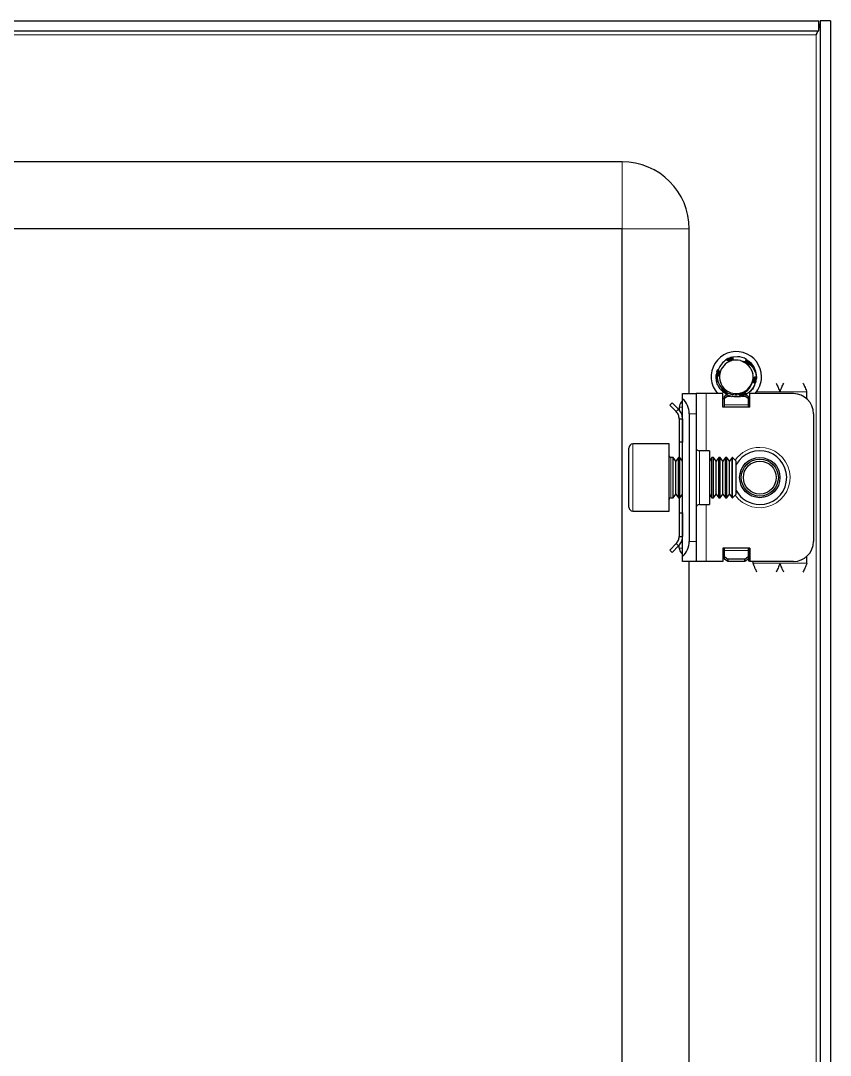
# Model space of a CAD drawing. Header units: millimetres. Extents: x 152 to 1107, y -492 to 1061.
# Drawn here: x 986.6 to 1107.1, y 816.6 to 970.6 of the extents above; entities that cross this region are included whole.
import ezdxf

# ---------------------------------------------------------------- set-up
doc = ezdxf.new("R2010")
doc.units = ezdxf.units.MM

msp = doc.modelspace()

# ---------------------------------------------------------------- linework, layer by layer
at = {"color": 7, "linetype": 'Continuous', "lineweight": 25}
for p, q in [((862.84, 970.6), (1105.44, 970.6)), ((1105.44, 969.1), (1105.44, 970.6)), ((1105.64, 970.6), (1105.64, -390.4)), ((1107.14, 970.6), (1105.64, 970.6)), ((1107.14, 970.6), (1107.14, -390.4)), ((862.84, 969.1), (1105.44, 969.1)), ((1105.28, 969.1), (1105.04, 968.5)), ((1076.14, 949.6), (892.14, 949.6)), ((1076.14, 939.6), (892.14, 939.6)), ((1076.14, -359.4), (1076.14, 939.6)), ((1086.14, 915.1), (1086.14, 939.6)), ((1091.51, 920.12), (1091.71, 920.24)), ((1091.69, 920.23), (1091.64, 920.2)), ((1091.69, 920.16), (1091.64, 920.2)), ((1091.69, 920.23), (1091.91, 920.31)), ((1091.87, 920.32), (1091.83, 920.3)), ((1092.06, 920.4), (1092.02, 920.38)), ((1092.06, 920.4), (1092.29, 920.47)), ((1092.26, 920.47), (1092.21, 920.45)), ((1092.45, 920.52), (1092.4, 920.51)), ((1093.33, 920.59), (1092.59, 920.52)), ((1094.83, 920.08), (1094.79, 920.1)), ((1095, 919.95), (1094.96, 919.98)), ((1095.15, 919.82), (1095.12, 919.85)), ((1095.3, 919.68), (1095.26, 919.71)), ((1095.3, 919.68), (1095.42, 919.55)), ((1095.41, 919.56), (1095.39, 919.58)), ((1090.14, 917.69), (1090.16, 917.95)), ((1090.15, 917.9), (1090.15, 917.85)), ((1090.18, 918.11), (1090.17, 918.06)), ((1090.22, 918.3), (1090.21, 918.26)), ((1090.22, 918.3), (1090.3, 918.54)), ((1090.27, 918.49), (1090.26, 918.45)), ((1095.43, 918.47), (1095.59, 918.06)), ((1090.14, 917.49), (1090.16, 917.73)), ((1090.14, 917.69), (1090.14, 917.64)), ((1090.14, 917.49), (1090.14, 917.44)), ((1090.15, 917.29), (1090.16, 917.24)), ((1090.18, 917.1), (1090.19, 917.05)), ((1090.22, 916.92), (1090.23, 916.87)), ((1090.26, 916.74), (1090.28, 916.69)), ((1090.32, 916.56), (1090.32, 916.55)), ((1095.91, 916.48), (1095.8, 916.3)), ((1095.92, 916.48), (1095.82, 916.3)), ((1095.97, 916.62), (1095.99, 916.66)), ((1096.03, 916.8), (1096.04, 916.85)), ((1096.13, 917.4), (1096.07, 917.09)), ((1096.07, 916.99), (1096.08, 917.04)), ((1096.11, 917.2), (1096.12, 917.25)), ((1096.13, 917.4), (1096.13, 917.45)), ((1096.14, 917.6), (1096.14, 917.6)), ((1085.14, 915.1), (1087.14, 915.1)), ((1085.14, 914.34), (1085.14, 915.1)), ((1087.14, 915.1), (1087.14, 912.1)), ((1088.64, 915.1), (1087.14, 915.1)), ((1091.14, 915.1), (1088.64, 915.1)), ((1090.91, 915.59), (1090.94, 915.56)), ((1091.04, 915.45), (1091.08, 915.42)), ((1091.14, 913.1), (1091.14, 915.1)), ((1091.36, 915.19), (1091.15, 915.37)), ((1091.19, 915.31), (1091.23, 915.28)), ((1091.36, 915.19), (1091.4, 915.16)), ((1091.39, 914.72), (1091.73, 914.96)), ((1091.89, 914.72), (1091.39, 914.37)), ((1091.39, 914.37), (1091.39, 914.72)), ((1091.53, 915.07), (1091.57, 915.04)), ((1091.7, 914.96), (1091.56, 915.08)), ((1091.7, 914.96), (1091.71, 915.07)), ((1091.7, 914.96), (1091.75, 914.94)), ((1091.89, 914.72), (1092.29, 914.72)), ((1092.06, 914.8), (1092.1, 914.78)), ((1092.24, 914.74), (1092.28, 914.72)), ((1092.42, 914.69), (1092.46, 914.68)), ((1093.97, 914.72), (1094.39, 914.72)), ((1094.89, 914.37), (1094.39, 914.72)), ((1094.48, 915.01), (1094.89, 914.72)), ((1094.89, 914.72), (1094.89, 914.37)), ((1095.14, 913.1), (1095.14, 915.1)), ((1101.64, 915.1), (1095.14, 915.1)), ((1095.37, 915.67), (1095.26, 915.48)), ((1103.64, 914.34), (1103.64, 915.35)), ((1083.58, 913.74), (1083.22, 913.39)), ((1084.2, 912.41), (1083.22, 913.39)), ((1084.55, 912.76), (1083.58, 913.74)), ((1084.93, 913.81), (1085.14, 914.01)), ((1085.14, 890.86), (1085.14, 914.34)), ((1091.39, 914.28), (1091.14, 914.43)), ((1091.39, 913.45), (1091.39, 914.37)), ((1091.39, 913.1), (1091.39, 913.45)), ((1093.73, 914.66), (1093.78, 914.67)), ((1094.89, 914.37), (1094.89, 913.45)), ((1094.89, 913.45), (1094.89, 913.1)), ((1095.14, 914.43), (1094.94, 914.31)), ((1094.94, 914.31), (1094.94, 913.1)), ((1084.2, 912.41), (1084.55, 912.76)), ((1084.64, 913.1), (1084.64, 912.71)), ((1086.14, 912.1), (1086.14, 893.1)), ((1087.14, 912.1), (1087.14, 893.1)), ((1095.14, 913.1), (1091.14, 913.1)), ((1104.64, 912.1), (1104.64, 893.1)), ((1084.64, 911.35), (1085.14, 911.35)), ((1084.64, 911.35), (1084.64, 907.85)), ((1085.14, 911.35), (1085.14, 907.85)), ((1077.14, 898.2), (1077.14, 907)), ((1083.14, 907.6), (1077.74, 907.6)), ((1083.14, 897.6), (1083.14, 907.6)), ((1085.14, 907.85), (1084.64, 907.85)), ((1084.64, 907.85), (1084.64, 905.6)), ((1083.75, 905.6), (1083.39, 905.6)), ((1084.14, 905.05), (1083.75, 905.6)), ((1083.75, 905.13), (1083.75, 905.6)), ((1084.52, 905.6), (1084.14, 905.05)), ((1084.75, 905.6), (1084.52, 905.6)), ((1084.52, 905.13), (1084.52, 905.6)), ((1085.14, 905.05), (1084.75, 905.6)), ((1084.75, 905.13), (1084.75, 905.6)), ((1089.14, 906.6), (1087.64, 906.6)), ((1089.14, 906.6), (1089.14, 898.6)), ((1089.52, 905.6), (1089.14, 905.05)), ((1089.75, 905.6), (1089.52, 905.6)), ((1089.52, 905.13), (1089.52, 905.6)), ((1090.14, 905.05), (1089.75, 905.6)), ((1089.75, 905.13), (1089.75, 905.6)), ((1090.52, 905.6), (1090.14, 905.05)), ((1090.75, 905.6), (1090.52, 905.6)), ((1090.52, 905.13), (1090.52, 905.6)), ((1091.14, 905.05), (1090.75, 905.6)), ((1090.75, 905.13), (1090.75, 905.6)), ((1091.52, 905.6), (1091.14, 905.05)), ((1091.75, 905.6), (1091.52, 905.6)), ((1091.52, 905.13), (1091.52, 905.6)), ((1092.14, 905.05), (1091.75, 905.6)), ((1091.75, 905.13), (1091.75, 905.6)), ((1092.52, 905.6), (1092.14, 905.05)), ((1092.58, 905.6), (1092.52, 905.6)), ((1092.52, 905.13), (1092.52, 905.6)), ((1093.14, 905.05), (1092.58, 905.6)), ((1092.58, 899.6), (1092.58, 905.6)), ((1083.75, 899.6), (1083.75, 905.13)), ((1084.14, 904.66), (1084.14, 905.05)), ((1084.14, 900.15), (1084.14, 904.66)), ((1084.52, 899.6), (1084.52, 905.13)), ((1084.75, 899.6), (1084.75, 905.13)), ((1089.52, 899.6), (1089.52, 905.13)), ((1089.75, 899.6), (1089.75, 905.13)), ((1090.14, 904.66), (1090.14, 905.05)), ((1090.14, 900.15), (1090.14, 904.66)), ((1090.52, 899.6), (1090.52, 905.13)), ((1090.75, 899.6), (1090.75, 905.13)), ((1091.14, 904.66), (1091.14, 905.05)), ((1091.14, 900.15), (1091.14, 904.66)), ((1091.52, 899.6), (1091.52, 905.13)), ((1091.75, 899.6), (1091.75, 905.13)), ((1092.14, 904.66), (1092.14, 905.05)), ((1092.14, 900.15), (1092.14, 904.66)), ((1092.52, 899.6), (1092.52, 905.13)), ((1093.14, 900.15), (1093.14, 905.05)), ((1083.39, 899.6), (1083.75, 899.6)), ((1083.75, 899.6), (1084.14, 900.15)), ((1084.14, 900.15), (1084.52, 899.6)), ((1084.52, 899.6), (1084.75, 899.6)), ((1084.64, 899.6), (1084.64, 897.35)), ((1084.75, 899.6), (1085.14, 900.15)), ((1089.14, 900.15), (1089.52, 899.6)), ((1089.52, 899.6), (1089.75, 899.6)), ((1089.75, 899.6), (1090.14, 900.15)), ((1090.14, 900.15), (1090.52, 899.6)), ((1090.52, 899.6), (1090.75, 899.6)), ((1090.75, 899.6), (1091.14, 900.15)), ((1091.14, 900.15), (1091.52, 899.6)), ((1091.52, 899.6), (1091.75, 899.6)), ((1091.75, 899.6), (1092.14, 900.15)), ((1092.14, 900.15), (1092.52, 899.6)), ((1092.52, 899.6), (1092.58, 899.6)), ((1092.58, 899.6), (1093.14, 900.15)), ((1087.64, 898.6), (1089.14, 898.6)), ((1077.74, 897.6), (1083.14, 897.6)), ((1084.64, 897.35), (1085.14, 897.35)), ((1084.64, 897.35), (1084.64, 893.85)), ((1085.14, 897.35), (1085.14, 893.85)), ((1084.64, 893.85), (1085.14, 893.85)), ((1084.2, 892.79), (1083.22, 891.81)), ((1083.58, 891.46), (1083.22, 891.81)), ((1084.55, 892.44), (1083.58, 891.46)), ((1084.2, 892.79), (1084.55, 892.44)), ((1084.64, 892.1), (1084.64, 892.56)), ((1087.14, 893.1), (1087.14, 890.1)), ((1095.14, 892.1), (1091.14, 892.1)), ((1091.14, 892.1), (1091.14, 890.1)), ((1091.39, 891.75), (1091.39, 892.1)), ((1091.39, 890.83), (1091.39, 891.75)), ((1094.89, 892.1), (1094.89, 891.75)), ((1094.89, 891.75), (1094.89, 890.83)), ((1094.94, 892.1), (1094.94, 890.22)), ((1095.14, 892.1), (1095.14, 890.1)), ((1085.14, 891.19), (1084.93, 891.39)), ((1085.14, 890.1), (1085.14, 890.86)), ((1087.14, 890.1), (1085.14, 890.1)), ((1086.14, 302.6), (1086.14, 890.1)), ((1088.64, 890.1), (1087.14, 890.1)), ((1091.14, 890.1), (1088.64, 890.1)), ((1091.39, 890.83), (1091.89, 890.48)), ((1091.39, 890.48), (1091.39, 890.83)), ((1091.89, 890.13), (1091.39, 890.48)), ((1094.39, 890.48), (1091.89, 890.48)), ((1091.89, 890.48), (1091.89, 890.13)), ((1094.39, 890.13), (1091.89, 890.13)), ((1094.39, 890.48), (1094.89, 890.83)), ((1094.39, 890.13), (1094.39, 890.48)), ((1094.89, 890.48), (1094.39, 890.13)), ((1094.89, 890.83), (1094.89, 890.48)), ((1094.94, 890.22), (1095.14, 890.22)), ((1101.64, 890.1), (1095.14, 890.1)), ((1095.64, 889.85), (1095.64, 890.1)), ((1103.64, 889.85), (1103.64, 890.86))]:
    msp.add_line(p, q, dxfattribs=at)
at = {"color": 8, "linetype": 'Continuous', "lineweight": 18}
for p, q in [((863.24, 968.5), (1105.04, 968.5)), ((1105.04, 968.5), (1105.04, -388.3)), ((1076.14, 939.6), (1076.14, 949.6)), ((1076.14, 939.6), (1086.14, 939.6)), ((1088.64, 915.1), (1088.64, 906.6)), ((1096.14, 915.35), (1099.64, 915.35)), ((1103.64, 915.35), (1099.64, 915.35)), ((1085.14, 913.6), (1084.93, 913.81)), ((1094.89, 913.45), (1091.39, 913.45)), ((1085.14, 913.1), (1084.64, 913.1)), ((1087.14, 912.1), (1086.14, 912.1)), ((1077.74, 907.6), (1077.74, 897.6)), ((1083.39, 905.6), (1083.39, 900.98)), ((1087.64, 906.6), (1087.64, 898.6)), ((1083.39, 900.98), (1083.39, 899.6)), ((1088.64, 898.6), (1088.64, 890.1)), ((1085.14, 892.1), (1084.64, 892.1)), ((1085.14, 891.6), (1084.93, 891.39)), ((1086.14, 893.1), (1087.14, 893.1)), ((1091.39, 891.75), (1094.89, 891.75)), ((1099.64, 889.85), (1095.64, 889.85)), ((1103.64, 889.85), (1099.64, 889.85))]:
    msp.add_line(p, q, dxfattribs=at)
at = {"color": 7, "linetype": 'Continuous', "lineweight": 25}
for radius in [3, 2.76, 2.45]:
    msp.add_circle((1096.64, 902.6), radius, dxfattribs=at)
for centre, radius, start, end in [((1076.14, 939.6), 10, 360, 90), ((1093.14, 917.6), 3.75, 0, 221.8103), ((1093.14, 917.6), 2.5, 108.5944, 168.5944), ((1093.14, 917.6), 2.5, 75.8881, 108.5944), ((1093.14, 917.6), 3, 59.9286, 86.2193), ((1093.14, 917.6), 3, 360, 40.7437), ((1093.14, 917.6), 2.5, 168.5944, 228.5944), ((1093.14, 917.6), 2.5, 348.5944, 10.5165), ((1093.14, 917.6), 2.5, 288.5944, 348.5944), ((1093.14, 917.6), 3.75, 318.1897, 0), ((1093.14, 917.6), 2.5, 228.5944, 288.5944), ((1101.64, 912.1), 3, 360, 90), ((1085.64, 913.1), 1, 135, 180), ((1083.14, 912.1), 3, 360, 48.1897), ((1077.74, 907), 0.6, 90, 180), ((1087.64, 907.1), 0.5, 180, 270), ((1083.39, 905.85), 0.25, 180, 270), ((1096.64, 902.6), 4, 270, 151.045), ((1083.39, 899.35), 0.25, 90, 180), ((1096.64, 902.6), 4, 208.955, 270), ((1077.74, 898.2), 0.6, 180, 270), ((1087.64, 898.1), 0.5, 90, 180), ((1085.64, 892.1), 1, 180, 225), ((1083.14, 893.1), 3, 311.8103, 360), ((1101.64, 893.1), 3, 270, 360)]:
    msp.add_arc(centre, radius, start, end, dxfattribs=at)
at = {"color": 8, "linetype": 'Continuous', "lineweight": 18}
for start, end in [(215.4622, 90), (90, 144.5378)]:
    msp.add_arc((1096.64, 902.6), 4.5, start, end, dxfattribs=at)
at = {"color": 7, "linetype": 'Continuous', "lineweight": 25}
for points, knots in [([(1105.64, 970.6), (1105.62, 970.42), (1105.6, 970.06), (1105.52, 969.68), (1105.44, 969.49), (1105.44, 969.48)], [0, 0, 0, 0, 0.48755, 0.97507, 1, 1, 1, 1]), ([(1091.67, 920.15), (1091.6, 920.1), (1091.25, 919.87), (1090.76, 919.37), (1090.53, 918.81), (1090.43, 918.57)], [0, 0, 0, 0, 0.128781, 0.613629, 1, 1, 1, 1]), ([(1092.34, 919.97), (1092.33, 919.97), (1092.28, 919.95), (1092.2, 919.94), (1092.1, 919.94), (1092.01, 919.95), (1091.92, 919.98), (1091.84, 920.01), (1091.77, 920.06), (1091.71, 920.11), (1091.68, 920.14), (1091.67, 920.15)], [0, 0, 0, 0, 0.0429601, 0.1733, 0.2742626, 0.4010814, 0.5277159, 0.6542588, 0.7807587, 0.9368521, 1, 1, 1, 1]), ([(1091.69, 920.23), (1091.72, 920.21), (1091.78, 920.17), (1091.84, 920.1), (1091.89, 920.04), (1091.9, 920), (1091.91, 919.99)], [0, 0, 0, 0, 0.319514, 0.608493, 0.891527, 1, 1, 1, 1]), ([(1091.98, 919.96), (1091.98, 919.96), (1091.98, 920), (1091.96, 920.07), (1091.93, 920.16), (1091.89, 920.24), (1091.85, 920.28), (1091.83, 920.3)], [0, 0, 0, 0, 0.0027902, 0.269575, 0.5363706, 0.7654988, 1, 1, 1, 1]), ([(1091.87, 920.32), (1091.9, 920.3), (1091.95, 920.26), (1092.02, 920.18), (1092.06, 920.1), (1092.09, 920.02), (1092.09, 919.97), (1092.09, 919.94)], [0, 0, 0, 0, 0.234253, 0.442787, 0.646465, 0.841043, 1, 1, 1, 1]), ([(1092.13, 919.94), (1092.13, 919.97), (1092.14, 920.03), (1092.13, 920.13), (1092.11, 920.22), (1092.07, 920.31), (1092.03, 920.36), (1092.02, 920.38)], [0, 0, 0, 0, 0.181695, 0.396783, 0.61186, 0.803681, 1, 1, 1, 1]), ([(1092.06, 920.4), (1092.09, 920.38), (1092.14, 920.33), (1092.19, 920.25), (1092.22, 920.16), (1092.24, 920.08), (1092.24, 920.01), (1092.23, 919.96), (1092.22, 919.95)], [0, 0, 0, 0, 0.208724, 0.39105, 0.568219, 0.73683, 0.894853, 1, 1, 1, 1]), ([(1092.25, 919.95), (1092.25, 919.96), (1092.27, 920), (1092.28, 920.07), (1092.29, 920.17), (1092.28, 920.27), (1092.26, 920.37), (1092.23, 920.42), (1092.21, 920.45)], [0, 0, 0, 0, 0.043388, 0.23288, 0.422274, 0.611632, 0.803279, 1, 1, 1, 1]), ([(1092.26, 920.47), (1092.28, 920.44), (1092.32, 920.39), (1092.36, 920.3), (1092.38, 920.22), (1092.38, 920.13), (1092.37, 920.06), (1092.35, 920), (1092.33, 919.98), (1092.33, 919.97)], [0, 0, 0, 0, 0.198483, 0.367712, 0.531083, 0.685778, 0.830503, 0.965152, 1, 1, 1, 1]), ([(1092.59, 920.52), (1092.6, 920.51), (1092.62, 920.46), (1092.63, 920.39), (1092.63, 920.3), (1092.62, 920.23), (1092.58, 920.15), (1092.51, 920.07), (1092.42, 920), (1092.36, 919.98), (1092.34, 919.97)], [0, 0, 0, 0, 0.098631, 0.238541, 0.378532, 0.49895, 0.601027, 0.777401, 0.9101, 1, 1, 1, 1]), ([(1092.36, 919.99), (1092.37, 920.01), (1092.4, 920.06), (1092.43, 920.15), (1092.44, 920.25), (1092.44, 920.37), (1092.42, 920.46), (1092.4, 920.51)], [0, 0, 0, 0, 0.1328601, 0.2910597, 0.4910066, 0.6908897, 1, 1, 1, 1]), ([(1092.45, 920.52), (1092.46, 920.49), (1092.49, 920.44), (1092.51, 920.36), (1092.52, 920.27), (1092.51, 920.2), (1092.49, 920.1), (1092.45, 920.04), (1092.42, 920.01)], [0, 0, 0, 0, 0.16279, 0.324686, 0.479688, 0.626058, 0.76302, 1, 1, 1, 1]), ([(1092.44, 920.02), (1092.44, 920.02), (1092.47, 920.05), (1092.51, 920.11), (1092.55, 920.19), (1092.58, 920.28), (1092.6, 920.37), (1092.6, 920.46), (1092.59, 920.5), (1092.59, 920.52)], [0, 0, 0, 0, 0.036757, 0.196192, 0.355485, 0.51469, 0.719746, 0.882005, 1, 1, 1, 1]), ([(1093.75, 920.02), (1094.03, 919.97), (1094.32, 919.92), (1094.59, 919.79), (1094.6, 919.79)], [0, 0, 0, 0, 0.9656715, 1, 1, 1, 1]), ([(1093.75, 920.02), (1093.84, 919.99), (1093.97, 919.93), (1094.1, 919.86), (1094.14, 919.83)], [0, 0, 0, 0, 0.681733, 1, 1, 1, 1]), ([(1094.14, 919.83), (1094.22, 919.8), (1094.54, 919.64), (1095.05, 919.22), (1095.3, 918.72), (1095.43, 918.47)], [0, 0, 0, 0, 0.130652, 0.560007, 1, 1, 1, 1]), ([(1094.6, 919.79), (1094.6, 919.8), (1094.59, 919.85), (1094.58, 919.92), (1094.58, 920.01), (1094.6, 920.11), (1094.63, 920.17), (1094.64, 920.2)], [0, 0, 0, 0, 0.113604, 0.31095, 0.508229, 0.75166, 1, 1, 1, 1]), ([(1094.66, 920.19), (1094.66, 920.15), (1094.65, 920.08), (1094.63, 919.98), (1094.6, 919.92), (1094.58, 919.9), (1094.58, 919.9)], [0, 0, 0, 0, 0.357139, 0.680979, 0.998183, 1, 1, 1, 1]), ([(1094.6, 919.81), (1094.62, 919.83), (1094.67, 919.87), (1094.72, 919.94), (1094.77, 920.02), (1094.78, 920.07), (1094.79, 920.1)], [0, 0, 0, 0, 0.228254, 0.510351, 0.752319, 1, 1, 1, 1]), ([(1095.21, 919.38), (1095.19, 919.38), (1095.15, 919.37), (1095.06, 919.36), (1094.96, 919.37), (1094.87, 919.41), (1094.79, 919.46), (1094.71, 919.55), (1094.63, 919.66), (1094.61, 919.75), (1094.6, 919.79)], [0, 0, 0, 0, 0.073646, 0.169563, 0.351373, 0.438893, 0.519676, 0.682906, 0.8512, 1, 1, 1, 1]), ([(1094.83, 920.08), (1094.83, 920.04), (1094.82, 919.97), (1094.78, 919.88), (1094.74, 919.8), (1094.69, 919.74), (1094.65, 919.71), (1094.63, 919.7)], [0, 0, 0, 0, 0.240212, 0.454711, 0.664287, 0.864517, 1, 1, 1, 1]), ([(1094.64, 919.66), (1094.67, 919.67), (1094.73, 919.7), (1094.8, 919.76), (1094.87, 919.82), (1094.92, 919.9), (1094.95, 919.96), (1094.96, 919.98)], [0, 0, 0, 0, 0.172104, 0.391099, 0.610089, 0.802801, 1, 1, 1, 1]), ([(1095, 919.95), (1094.99, 919.92), (1094.98, 919.85), (1094.93, 919.76), (1094.88, 919.69), (1094.81, 919.64), (1094.75, 919.6), (1094.71, 919.59), (1094.69, 919.58)], [0, 0, 0, 0, 0.209239, 0.392702, 0.571062, 0.740844, 0.899958, 1, 1, 1, 1]), ([(1094.71, 919.56), (1094.71, 919.56), (1094.76, 919.57), (1094.83, 919.59), (1094.92, 919.64), (1095, 919.7), (1095.07, 919.77), (1095.1, 919.82), (1095.12, 919.85)], [0, 0, 0, 0, 0.0505, 0.241124, 0.431653, 0.622154, 0.808692, 1, 1, 1, 1]), ([(1095.15, 919.82), (1095.14, 919.79), (1095.12, 919.72), (1095.06, 919.65), (1095, 919.58), (1094.93, 919.54), (1094.86, 919.51), (1094.8, 919.49), (1094.77, 919.49), (1094.77, 919.49)], [0, 0, 0, 0, 0.198035, 0.367663, 0.531495, 0.686664, 0.831818, 0.981917, 1, 1, 1, 1]), ([(1094.78, 919.48), (1094.79, 919.48), (1094.82, 919.48), (1094.89, 919.49), (1094.97, 919.51), (1095.05, 919.54), (1095.13, 919.58), (1095.2, 919.64), (1095.24, 919.69), (1095.26, 919.71)], [0, 0, 0, 0, 0.018281, 0.175639, 0.332896, 0.490097, 0.647274, 0.821632, 1, 1, 1, 1]), ([(1095.3, 919.68), (1095.28, 919.66), (1095.25, 919.6), (1095.19, 919.54), (1095.13, 919.49), (1095.05, 919.45), (1094.98, 919.43), (1094.91, 919.42), (1094.86, 919.43), (1094.83, 919.44)], [0, 0, 0, 0, 0.159446, 0.318034, 0.469983, 0.61348, 0.747649, 0.872856, 1, 1, 1, 1]), ([(1094.85, 919.43), (1094.88, 919.42), (1094.93, 919.41), (1095.02, 919.41), (1095.1, 919.42), (1095.18, 919.44), (1095.29, 919.49), (1095.35, 919.54), (1095.39, 919.58)], [0, 0, 0, 0, 0.149407, 0.278563, 0.407661, 0.536722, 0.727045, 1, 1, 1, 1]), ([(1095.41, 919.56), (1095.39, 919.53), (1095.36, 919.49), (1095.3, 919.43), (1095.24, 919.4), (1095.21, 919.38), (1095.21, 919.38)], [0, 0, 0, 0, 0.315056, 0.630194, 0.945514, 1, 1, 1, 1]), ([(1095.21, 919.38), (1095.23, 919.36), (1095.48, 919.14), (1095.82, 918.68), (1096.06, 918.07), (1096.12, 917.72), (1096.14, 917.6)], [0, 0, 0, 0, 0.0506845, 0.4856187, 0.8266434, 1, 1, 1, 1]), ([(1090.14, 917.69), (1090.17, 917.71), (1090.23, 917.74), (1090.33, 917.76), (1090.41, 917.77), (1090.47, 917.76), (1090.49, 917.76)], [0, 0, 0, 0, 0.2937792, 0.5589816, 0.8184942, 1, 1, 1, 1]), ([(1090.15, 917.9), (1090.18, 917.91), (1090.25, 917.94), (1090.35, 917.95), (1090.44, 917.95), (1090.52, 917.93), (1090.58, 917.91), (1090.6, 917.89), (1090.6, 917.89)], [0, 0, 0, 0, 0.227908, 0.430276, 0.627707, 0.816134, 0.99284, 1, 1, 1, 1]), ([(1090.53, 917.8), (1090.53, 917.8), (1090.49, 917.83), (1090.42, 917.85), (1090.32, 917.87), (1090.23, 917.87), (1090.18, 917.86), (1090.15, 917.85)], [0, 0, 0, 0, 0.050156, 0.304513, 0.55888, 0.776903, 1, 1, 1, 1]), ([(1090.61, 917.92), (1090.59, 917.94), (1090.54, 917.98), (1090.45, 918.02), (1090.36, 918.05), (1090.26, 918.06), (1090.2, 918.06), (1090.17, 918.06)], [0, 0, 0, 0, 0.19243, 0.403622, 0.614801, 0.805152, 1, 1, 1, 1]), ([(1090.18, 918.11), (1090.21, 918.11), (1090.28, 918.13), (1090.38, 918.13), (1090.46, 918.12), (1090.54, 918.09), (1090.61, 918.05), (1090.64, 918.02), (1090.66, 918)], [0, 0, 0, 0, 0.205811, 0.38496, 0.558827, 0.724121, 0.878934, 1, 1, 1, 1]), ([(1090.64, 918.05), (1090.62, 918.07), (1090.58, 918.12), (1090.5, 918.18), (1090.41, 918.22), (1090.31, 918.25), (1090.24, 918.26), (1090.21, 918.26)], [0, 0, 0, 0, 0.183111, 0.381533, 0.579913, 0.787111, 1, 1, 1, 1]), ([(1090.22, 918.3), (1090.26, 918.31), (1090.32, 918.32), (1090.41, 918.3), (1090.5, 918.28), (1090.57, 918.24), (1090.63, 918.19), (1090.66, 918.15), (1090.67, 918.13)], [0, 0, 0, 0, 0.207037, 0.38272, 0.55212, 0.712365, 0.86221, 1, 1, 1, 1]), ([(1090.26, 918.43), (1090.27, 918.45), (1090.28, 918.57), (1090.34, 918.67), (1090.38, 918.75)], [0, 0, 0, 0, 0.218168, 1, 1, 1, 1]), ([(1090.68, 918.14), (1090.67, 918.16), (1090.65, 918.2), (1090.59, 918.27), (1090.52, 918.34), (1090.43, 918.39), (1090.35, 918.43), (1090.29, 918.44), (1090.26, 918.45)], [0, 0, 0, 0, 0.112687, 0.266978, 0.464332, 0.661607, 0.829157, 1, 1, 1, 1]), ([(1090.27, 918.49), (1090.3, 918.49), (1090.36, 918.49), (1090.44, 918.47), (1090.52, 918.43), (1090.58, 918.38), (1090.63, 918.33), (1090.67, 918.26), (1090.69, 918.22), (1090.7, 918.19), (1090.7, 918.19)], [0, 0, 0, 0, 0.159812, 0.318711, 0.470648, 0.614013, 0.748131, 0.873387, 0.991083, 1, 1, 1, 1]), ([(1090.69, 918.09), (1090.68, 918.07), (1090.66, 917.99), (1090.6, 917.89), (1090.54, 917.8), (1090.47, 917.74), (1090.4, 917.69), (1090.34, 917.66), (1090.31, 917.64), (1090.3, 917.64)], [0, 0, 0, 0, 0.125166, 0.336769, 0.488675, 0.640371, 0.791962, 0.943503, 1, 1, 1, 1]), ([(1090.43, 918.57), (1090.44, 918.57), (1090.47, 918.56), (1090.52, 918.53), (1090.58, 918.48), (1090.63, 918.43), (1090.67, 918.35), (1090.7, 918.25), (1090.7, 918.15), (1090.69, 918.1), (1090.69, 918.09)], [0, 0, 0, 0, 0.022761, 0.192243, 0.346896, 0.477535, 0.588677, 0.783334, 0.968624, 1, 1, 1, 1]), ([(1090.7, 918.17), (1090.7, 918.2), (1090.69, 918.26), (1090.65, 918.35), (1090.6, 918.42), (1090.54, 918.49), (1090.48, 918.54), (1090.45, 918.56), (1090.43, 918.57)], [0, 0, 0, 0, 0.182737, 0.363423, 0.543947, 0.724373, 0.904747, 1, 1, 1, 1]), ([(1095.64, 917.27), (1095.65, 917.38), (1095.67, 917.64), (1095.62, 917.9), (1095.59, 918.06)], [0, 0, 0, 0, 0.408521, 1, 1, 1, 1]), ([(1090.36, 917.67), (1090.34, 917.67), (1090.3, 917.68), (1090.22, 917.67), (1090.16, 917.65), (1090.14, 917.64)], [0, 0, 0, 0, 0.236131, 0.613435, 1, 1, 1, 1]), ([(1090.91, 915.59), (1090.79, 915.74), (1090.51, 916.09), (1090.22, 916.75), (1090.16, 917.26), (1090.14, 917.51)], [0, 0, 0, 0, 0.274163, 0.639603, 1, 1, 1, 1]), ([(1090.25, 916.86), (1090.23, 916.9), (1090.17, 917.05), (1090.16, 917.21), (1090.15, 917.33)], [0, 0, 0, 0, 0.28291, 1, 1, 1, 1]), ([(1090.4, 916.37), (1090.4, 916.38), (1090.32, 916.49), (1090.29, 916.63), (1090.26, 916.76)], [0, 0, 0, 0, 0.025928, 1, 1, 1, 1]), ([(1090.3, 917.64), (1090.3, 917.57), (1090.32, 917.17), (1090.5, 916.5), (1090.87, 916.03), (1091.04, 915.8)], [0, 0, 0, 0, 0.108003, 0.585763, 1, 1, 1, 1]), ([(1094.29, 915.24), (1094.36, 915.28), (1094.68, 915.46), (1095.17, 915.93), (1095.48, 916.51), (1095.57, 916.85), (1095.59, 916.91)], [0, 0, 0, 0, 0.104785, 0.513079, 0.918136, 1, 1, 1, 1]), ([(1095.97, 916.62), (1095.76, 916.2), (1095.45, 915.55), (1094.86, 915.15), (1094.66, 915.02)], [0, 0, 0, 0, 0.657042, 1, 1, 1, 1]), ([(1095.57, 917.06), (1095.58, 917.04), (1095.59, 916.99), (1095.63, 916.92), (1095.69, 916.84), (1095.76, 916.77), (1095.83, 916.72), (1095.91, 916.68), (1095.96, 916.67), (1095.99, 916.66)], [0, 0, 0, 0, 0.105282, 0.231907, 0.398648, 0.565275, 0.731849, 0.864958, 1, 1, 1, 1]), ([(1095.59, 916.91), (1095.58, 916.95), (1095.57, 917.01), (1095.58, 917.08), (1095.59, 917.11)], [0, 0, 0, 0, 0.544473, 1, 1, 1, 1]), ([(1096.03, 916.8), (1096, 916.8), (1095.94, 916.8), (1095.85, 916.81), (1095.77, 916.84), (1095.7, 916.89), (1095.65, 916.94), (1095.61, 916.99), (1095.59, 917.03), (1095.58, 917.05)], [0, 0, 0, 0, 0.165667, 0.330522, 0.488809, 0.638525, 0.778629, 0.909213, 1, 1, 1, 1]), ([(1095.97, 916.62), (1095.94, 916.62), (1095.89, 916.63), (1095.81, 916.66), (1095.74, 916.7), (1095.68, 916.76), (1095.63, 916.82), (1095.6, 916.88), (1095.58, 916.93), (1095.58, 916.97), (1095.58, 916.98)], [0, 0, 0, 0, 0.154027, 0.307095, 0.452862, 0.590123, 0.718565, 0.838856, 0.95247, 1, 1, 1, 1]), ([(1095.59, 917.11), (1095.59, 917.11), (1095.6, 917.16), (1095.62, 917.22), (1095.64, 917.26), (1095.64, 917.27)], [0, 0, 0, 0, 0.157682, 0.8030401, 1, 1, 1, 1]), ([(1095.61, 917.25), (1095.62, 917.24), (1095.65, 917.2), (1095.72, 917.15), (1095.8, 917.1), (1095.89, 917.06), (1095.99, 917.04), (1096.05, 917.04), (1096.08, 917.04)], [0, 0, 0, 0, 0.069872, 0.258455, 0.446951, 0.635422, 0.81547, 1, 1, 1, 1]), ([(1096.07, 916.99), (1096.04, 916.99), (1095.97, 916.98), (1095.88, 916.98), (1095.79, 917), (1095.72, 917.04), (1095.66, 917.08), (1095.63, 917.11), (1095.61, 917.13)], [0, 0, 0, 0, 0.208898, 0.388587, 0.562428, 0.727295, 0.881578, 1, 1, 1, 1]), ([(1095.61, 917.1), (1095.62, 917.08), (1095.66, 917.04), (1095.72, 916.98), (1095.79, 916.93), (1095.87, 916.89), (1095.95, 916.86), (1096.01, 916.85), (1096.04, 916.85)], [0, 0, 0, 0, 0.137266, 0.30795, 0.478578, 0.649185, 0.822833, 1, 1, 1, 1]), ([(1096.11, 917.2), (1096.07, 917.19), (1096.01, 917.16), (1095.91, 917.16), (1095.82, 917.17), (1095.74, 917.19), (1095.68, 917.22), (1095.65, 917.25), (1095.64, 917.26)], [0, 0, 0, 0, 0.214065, 0.402363, 0.585629, 0.760234, 0.923894, 1, 1, 1, 1]), ([(1095.65, 917.31), (1095.65, 917.33), (1095.67, 917.36), (1095.71, 917.41), (1095.76, 917.46), (1095.83, 917.51), (1095.91, 917.56), (1095.99, 917.58), (1096.07, 917.6), (1096.11, 917.6), (1096.14, 917.6)], [0, 0, 0, 0, 0.060221, 0.18113, 0.301988, 0.42281, 0.589437, 0.75603, 0.87711, 1, 1, 1, 1]), ([(1095.67, 917.36), (1095.7, 917.34), (1095.75, 917.3), (1095.84, 917.26), (1095.93, 917.24), (1096.03, 917.23), (1096.09, 917.24), (1096.12, 917.25)], [0, 0, 0, 0, 0.189173, 0.404697, 0.62022, 0.807935, 1, 1, 1, 1]), ([(1096.13, 917.4), (1096.1, 917.39), (1096.03, 917.36), (1095.94, 917.34), (1095.84, 917.34), (1095.76, 917.36), (1095.71, 917.38), (1095.69, 917.39)], [0, 0, 0, 0, 0.235039, 0.445532, 0.651268, 0.847853, 1, 1, 1, 1]), ([(1095.9, 916.49), (1095.88, 916.43), (1095.85, 916.3), (1095.79, 916.19), (1095.75, 916.13)], [0, 0, 0, 0, 0.462482, 1, 1, 1, 1]), ([(1095.78, 917.47), (1095.81, 917.46), (1095.87, 917.44), (1095.96, 917.43), (1096.05, 917.43), (1096.1, 917.45), (1096.13, 917.45)], [0, 0, 0, 0, 0.237597, 0.5167288, 0.7555275, 1, 1, 1, 1]), ([(1096.14, 917.61), (1096.1, 917.59), (1096.04, 917.56), (1095.95, 917.53), (1095.89, 917.53), (1095.86, 917.53)], [0, 0, 0, 0, 0.371226, 0.708872, 1, 1, 1, 1]), ([(1096.07, 916.99), (1096.07, 916.94), (1096.05, 916.86), (1096.02, 916.79), (1096.01, 916.76)], [0, 0, 0, 0, 0.657988, 1, 1, 1, 1]), ([(1096.14, 917.61), (1096.14, 917.56), (1096.14, 917.48), (1096.12, 917.4), (1096.12, 917.38)], [0, 0, 0, 0, 0.659859, 1, 1, 1, 1]), ([(1099.06, 916.66), (1099.14, 916.51), (1099.32, 916.16), (1099.51, 915.67), (1099.62, 915.39), (1099.64, 915.35)], [0, 0, 0, 0, 0.4154826, 0.9171518, 1, 1, 1, 1]), ([(1099.64, 915.35), (1099.73, 915.59), (1099.92, 916.08), (1100.11, 916.48), (1100.21, 916.67)], [0, 0, 0, 0, 0.502065, 1, 1, 1, 1]), ([(1103.06, 916.66), (1103.14, 916.51), (1103.32, 916.16), (1103.51, 915.67), (1103.62, 915.39), (1103.64, 915.35)], [0, 0, 0, 0, 0.415483, 0.917152, 1, 1, 1, 1]), ([(1090.82, 915.72), (1090.78, 915.76), (1090.65, 915.89), (1090.55, 916.07), (1090.49, 916.19)], [0, 0, 0, 0, 0.288707, 1, 1, 1, 1]), ([(1090.91, 915.59), (1090.93, 915.61), (1090.96, 915.66), (1091.02, 915.72), (1091.09, 915.76), (1091.17, 915.79), (1091.24, 915.81), (1091.3, 915.81), (1091.34, 915.8), (1091.36, 915.79)], [0, 0, 0, 0, 0.169226, 0.337427, 0.497935, 0.649179, 0.790582, 0.922688, 1, 1, 1, 1]), ([(1091.4, 915.75), (1091.39, 915.76), (1091.33, 915.76), (1091.23, 915.74), (1091.12, 915.7), (1091.02, 915.64), (1090.97, 915.59), (1090.94, 915.56)], [0, 0, 0, 0, 0.046579, 0.362688, 0.551736, 0.740753, 1, 1, 1, 1]), ([(1091.04, 915.8), (1091.04, 915.81), (1091.07, 915.82), (1091.12, 915.84), (1091.21, 915.85), (1091.31, 915.83), (1091.41, 915.78), (1091.46, 915.74), (1091.48, 915.73)], [0, 0, 0, 0, 0.0458661, 0.2307436, 0.3874614, 0.6582461, 0.861978, 1, 1, 1, 1]), ([(1091.4, 915.79), (1091.37, 915.8), (1091.31, 915.82), (1091.21, 915.83), (1091.12, 915.82), (1091.06, 915.81), (1091.04, 915.8)], [0, 0, 0, 0, 0.251795, 0.502165, 0.752314, 1, 1, 1, 1]), ([(1091.04, 915.45), (1091.06, 915.48), (1091.09, 915.54), (1091.15, 915.61), (1091.21, 915.67), (1091.28, 915.71), (1091.35, 915.73), (1091.4, 915.73), (1091.42, 915.73)], [0, 0, 0, 0, 0.211659, 0.390361, 0.562352, 0.724819, 0.876696, 1, 1, 1, 1]), ([(1091.49, 915.68), (1091.46, 915.67), (1091.39, 915.66), (1091.3, 915.62), (1091.22, 915.57), (1091.14, 915.5), (1091.1, 915.45), (1091.08, 915.42)], [0, 0, 0, 0, 0.190996, 0.383798, 0.576553, 0.78528, 1, 1, 1, 1]), ([(1091.19, 915.31), (1091.2, 915.35), (1091.22, 915.41), (1091.27, 915.5), (1091.33, 915.56), (1091.4, 915.61), (1091.45, 915.65), (1091.49, 915.65), (1091.5, 915.65)], [0, 0, 0, 0, 0.219212, 0.409339, 0.593597, 0.768568, 0.932394, 1, 1, 1, 1]), ([(1091.59, 915.59), (1091.59, 915.59), (1091.56, 915.59), (1091.49, 915.56), (1091.41, 915.5), (1091.33, 915.44), (1091.27, 915.37), (1091.25, 915.31), (1091.23, 915.28)], [0, 0, 0, 0, 0.002693, 0.20821, 0.413641, 0.619057, 0.807274, 1, 1, 1, 1]), ([(1091.36, 915.19), (1091.36, 915.22), (1091.37, 915.29), (1091.41, 915.38), (1091.46, 915.45), (1091.52, 915.51), (1091.57, 915.55), (1091.6, 915.56), (1091.61, 915.57)], [0, 0, 0, 0, 0.222831, 0.420099, 0.612409, 0.79585, 0.967895, 1, 1, 1, 1]), ([(1091.65, 915.47), (1091.64, 915.46), (1091.6, 915.44), (1091.54, 915.39), (1091.47, 915.32), (1091.43, 915.24), (1091.41, 915.18), (1091.4, 915.16)], [0, 0, 0, 0, 0.084965, 0.329338, 0.573716, 0.784411, 1, 1, 1, 1]), ([(1091.48, 915.73), (1091.49, 915.72), (1091.53, 915.68), (1091.58, 915.62), (1091.63, 915.54), (1091.66, 915.45), (1091.68, 915.36), (1091.69, 915.31), (1091.69, 915.28)], [0, 0, 0, 0, 0.066273, 0.267344, 0.423096, 0.618734, 0.814089, 1, 1, 1, 1]), ([(1091.53, 915.07), (1091.53, 915.1), (1091.53, 915.17), (1091.56, 915.27), (1091.61, 915.35), (1091.64, 915.4), (1091.67, 915.42), (1091.67, 915.42)], [0, 0, 0, 0, 0.275174, 0.522846, 0.765225, 0.99702, 1, 1, 1, 1]), ([(1091.69, 915.28), (1091.67, 915.26), (1091.63, 915.21), (1091.59, 915.13), (1091.58, 915.07), (1091.57, 915.04)], [0, 0, 0, 0, 0.351509, 0.671861, 1, 1, 1, 1]), ([(1091.69, 915.28), (1091.75, 915.25), (1092.08, 915.07), (1092.75, 914.89), (1093.37, 914.93), (1093.67, 915), (1093.67, 915)], [0, 0, 0, 0, 0.102158, 0.551599, 0.99962, 1, 1, 1, 1]), ([(1091.77, 915.26), (1091.77, 915.25), (1091.77, 915.22), (1091.76, 915.15), (1091.74, 915.06), (1091.7, 915), (1091.69, 914.97)], [0, 0, 0, 0, 0.0582551, 0.3055086, 0.6471604, 1, 1, 1, 1]), ([(1093.73, 914.66), (1093.7, 914.65), (1093.38, 914.59), (1092.74, 914.58), (1092.09, 914.77), (1091.75, 914.94), (1091.69, 914.97)], [0, 0, 0, 0, 0.044285, 0.46488, 0.894202, 1, 1, 1, 1]), ([(1092.62, 914.66), (1092.57, 914.66), (1092.43, 914.67), (1092.29, 914.72), (1092.2, 914.75)], [0, 0, 0, 0, 0.3173854, 1, 1, 1, 1]), ([(1093.67, 915), (1093.67, 915.01), (1093.7, 915.06), (1093.76, 915.14), (1093.85, 915.2), (1093.91, 915.22), (1093.93, 915.23)], [0, 0, 0, 0, 0.153621, 0.528305, 0.811762, 1, 1, 1, 1]), ([(1093.81, 915.17), (1093.79, 915.15), (1093.74, 915.11), (1093.69, 915.05), (1093.67, 915.01), (1093.67, 915)], [0, 0, 0, 0, 0.41332, 0.833507, 1, 1, 1, 1]), ([(1093.73, 914.66), (1093.72, 914.69), (1093.7, 914.74), (1093.68, 914.82), (1093.68, 914.91), (1093.7, 914.98), (1093.73, 915.07), (1093.78, 915.13), (1093.81, 915.16)], [0, 0, 0, 0, 0.162579, 0.32416, 0.478216, 0.623372, 0.759205, 1, 1, 1, 1]), ([(1093.85, 915.16), (1093.85, 915.16), (1093.81, 915.12), (1093.78, 915.03), (1093.75, 914.92), (1093.75, 914.83), (1093.76, 914.75), (1093.77, 914.7), (1093.78, 914.67)], [0, 0, 0, 0, 0.001313, 0.309582, 0.493731, 0.677835, 0.837663, 1, 1, 1, 1]), ([(1093.92, 914.7), (1093.9, 914.73), (1093.86, 914.79), (1093.83, 914.88), (1093.82, 914.96), (1093.83, 915.04), (1093.84, 915.12), (1093.87, 915.17), (1093.89, 915.2), (1093.89, 915.21)], [0, 0, 0, 0, 0.195461, 0.359649, 0.517607, 0.666788, 0.806268, 0.936243, 1, 1, 1, 1]), ([(1093.96, 915.22), (1093.95, 915.19), (1093.93, 915.14), (1093.91, 915.05), (1093.9, 914.96), (1093.91, 914.85), (1093.95, 914.77), (1093.97, 914.72)], [0, 0, 0, 0, 0.1470651, 0.3212312, 0.4953456, 0.6694433, 1, 1, 1, 1]), ([(1093.92, 914.7), (1093.93, 914.71), (1093.94, 914.71), (1093.96, 914.72), (1093.97, 914.72)], [0, 0, 0, 0, 0.4789775, 1, 1, 1, 1]), ([(1093.93, 915.23), (1093.95, 915.23), (1093.99, 915.25), (1094.07, 915.26), (1094.17, 915.26), (1094.24, 915.25), (1094.28, 915.24), (1094.29, 915.24)], [0, 0, 0, 0, 0.099011, 0.388276, 0.61301, 0.895384, 1, 1, 1, 1]), ([(1094.11, 914.76), (1094.09, 914.79), (1094.04, 914.84), (1094, 914.93), (1093.97, 915.01), (1093.96, 915.09), (1093.97, 915.16), (1093.98, 915.2), (1093.98, 915.22)], [0, 0, 0, 0, 0.2130021, 0.3969751, 0.5751808, 0.7443635, 0.9027788, 1, 1, 1, 1]), ([(1094.08, 915.26), (1094.08, 915.26), (1094.07, 915.22), (1094.06, 915.15), (1094.06, 915.05), (1094.08, 914.95), (1094.11, 914.86), (1094.14, 914.81), (1094.16, 914.78)], [0, 0, 0, 0, 0.019058, 0.219488, 0.419831, 0.620151, 0.807785, 1, 1, 1, 1]), ([(1094.31, 914.84), (1094.28, 914.86), (1094.23, 914.91), (1094.17, 914.99), (1094.13, 915.07), (1094.11, 915.15), (1094.1, 915.22), (1094.11, 915.25), (1094.11, 915.26)], [0, 0, 0, 0, 0.218347, 0.41099, 0.598711, 0.777744, 0.945667, 1, 1, 1, 1]), ([(1094.31, 914.84), (1094.29, 914.83), (1094.23, 914.8), (1094.16, 914.79), (1094.11, 914.78)], [0, 0, 0, 0, 0.301025, 1, 1, 1, 1]), ([(1094.11, 914.76), (1094.12, 914.77), (1094.14, 914.77), (1094.15, 914.78), (1094.16, 914.78)], [0, 0, 0, 0, 0.4765794, 1, 1, 1, 1]), ([(1094.22, 915.25), (1094.21, 915.24), (1094.21, 915.18), (1094.22, 915.1), (1094.25, 915.01), (1094.29, 914.93), (1094.33, 914.88), (1094.35, 914.86)], [0, 0, 0, 0, 0.114393, 0.350182, 0.585971, 0.790611, 1, 1, 1, 1]), ([(1094.49, 914.93), (1094.46, 914.95), (1094.41, 914.99), (1094.34, 915.06), (1094.29, 915.14), (1094.27, 915.2), (1094.26, 915.24), (1094.26, 915.25)], [0, 0, 0, 0, 0.260762, 0.494805, 0.723794, 0.94279, 1, 1, 1, 1]), ([(1094.31, 915.28), (1094.33, 915.28), (1094.37, 915.27), (1094.43, 915.24), (1094.51, 915.19), (1094.59, 915.12), (1094.64, 915.05), (1094.66, 915.02)], [0, 0, 0, 0, 0.084477, 0.253367, 0.470159, 0.686909, 1, 1, 1, 1]), ([(1094.31, 914.84), (1094.31, 914.84), (1094.33, 914.85), (1094.34, 914.85), (1094.35, 914.86)], [0, 0, 0, 0, 0.476486, 1, 1, 1, 1]), ([(1094.38, 915.23), (1094.38, 915.21), (1094.39, 915.16), (1094.43, 915.09), (1094.47, 915.01), (1094.52, 914.97), (1094.54, 914.95)], [0, 0, 0, 0, 0.154183, 0.462567, 0.728091, 1, 1, 1, 1]), ([(1094.67, 915.02), (1094.64, 915.04), (1094.58, 915.08), (1094.51, 915.15), (1094.48, 915.2), (1094.46, 915.22)], [0, 0, 0, 0, 0.362858, 0.693435, 1, 1, 1, 1]), ([(1094.49, 914.93), (1094.5, 914.93), (1094.52, 914.94), (1094.53, 914.94), (1094.54, 914.95)], [0, 0, 0, 0, 0.477867, 1, 1, 1, 1]), ([(1094.67, 915.02), (1094.68, 915.03), (1094.69, 915.04), (1094.71, 915.05), (1094.71, 915.05)], [0, 0, 0, 0, 0.480194, 1, 1, 1, 1]), ([(1094.84, 915.13), (1094.83, 915.12), (1094.78, 915.09), (1094.72, 915.07), (1094.68, 915.05)], [0, 0, 0, 0, 0.230751, 1, 1, 1, 1]), ([(1094.84, 915.13), (1094.85, 915.14), (1094.86, 915.15), (1094.87, 915.16), (1094.88, 915.16)], [0, 0, 0, 0, 0.482687, 1, 1, 1, 1]), ([(1095, 915.25), (1095, 915.25), (1095.02, 915.26), (1095.03, 915.27), (1095.03, 915.28)], [0, 0, 0, 0, 0.484546, 1, 1, 1, 1]), ([(1095.68, 916.08), (1095.67, 916.03), (1095.56, 915.73), (1095.32, 915.52), (1095.11, 915.34)], [0, 0, 0, 0, 0.171865, 1, 1, 1, 1]), ([(1095.14, 915.37), (1095.15, 915.38), (1095.16, 915.39), (1095.17, 915.4), (1095.18, 915.4)], [0, 0, 0, 0, 0.485158, 1, 1, 1, 1]), ([(1095.28, 915.5), (1095.28, 915.5), (1095.29, 915.52), (1095.3, 915.53), (1095.31, 915.53)], [0, 0, 0, 0, 0.4842322, 1, 1, 1, 1]), ([(1095.77, 916.21), (1095.74, 916.14), (1095.66, 915.93), (1095.49, 915.77), (1095.38, 915.66)], [0, 0, 0, 0, 0.333789, 1, 1, 1, 1]), ([(1095.4, 915.63), (1095.41, 915.64), (1095.42, 915.66), (1095.44, 915.68), (1095.45, 915.69)], [0, 0, 0, 0, 0.296796, 1, 1, 1, 1]), ([(1093.3, 914.63), (1093.23, 914.62), (1093.07, 914.59), (1092.9, 914.61), (1092.79, 914.62)], [0, 0, 0, 0, 0.399625, 1, 1, 1, 1]), ([(1093.78, 914.68), (1093.76, 914.67), (1093.64, 914.63), (1093.51, 914.62), (1093.4, 914.61)], [0, 0, 0, 0, 0.169871, 1, 1, 1, 1]), ([(1084.64, 911.35), (1084.62, 911.54), (1084.58, 911.83), (1084.4, 912.18), (1084.26, 912.33), (1084.2, 912.41)], [0, 0, 0, 0, 0.485042, 0.738404, 1, 1, 1, 1]), ([(1085.14, 911.35), (1085.11, 911.59), (1085.06, 912.08), (1084.77, 912.53), (1084.58, 912.74), (1084.55, 912.76)], [0, 0, 0, 0, 0.461863, 0.923726, 1, 1, 1, 1]), ([(1084.2, 892.79), (1084.32, 892.94), (1084.5, 893.17), (1084.62, 893.55), (1084.63, 893.75), (1084.64, 893.85)], [0, 0, 0, 0, 0.4850424, 0.7384039, 1, 1, 1, 1]), ([(1084.55, 892.44), (1084.7, 892.63), (1085.01, 893), (1085.13, 893.53), (1085.14, 893.81), (1085.14, 893.85)], [0, 0, 0, 0, 0.461863, 0.923726, 1, 1, 1, 1]), ([(1096.21, 888.54), (1096.13, 888.7), (1095.95, 889.04), (1095.76, 889.53), (1095.65, 889.81), (1095.64, 889.85)], [0, 0, 0, 0, 0.415483, 0.917152, 1, 1, 1, 1]), ([(1099.64, 889.85), (1099.54, 889.61), (1099.35, 889.12), (1099.16, 888.72), (1099.06, 888.53)], [0, 0, 0, 0, 0.502065, 1, 1, 1, 1]), ([(1100.21, 888.54), (1100.13, 888.7), (1099.95, 889.04), (1099.76, 889.53), (1099.65, 889.81), (1099.64, 889.85)], [0, 0, 0, 0, 0.415483, 0.917152, 1, 1, 1, 1]), ([(1103.64, 889.85), (1103.54, 889.61), (1103.35, 889.12), (1103.16, 888.72), (1103.06, 888.53)], [0, 0, 0, 0, 0.502065, 1, 1, 1, 1])]:
    msp.add_open_spline(points, degree=3, knots=knots, dxfattribs=at)
msp.add_open_spline([(1105.04, 968.5), (1105.07, 968.58), (1105.14, 968.74), (1105.24, 968.93), (1105.34, 969.07), (1105.4, 969.09), (1105.44, 969.1)], degree=3, dxfattribs=at)

doc.saveas('drawing.dxf')
